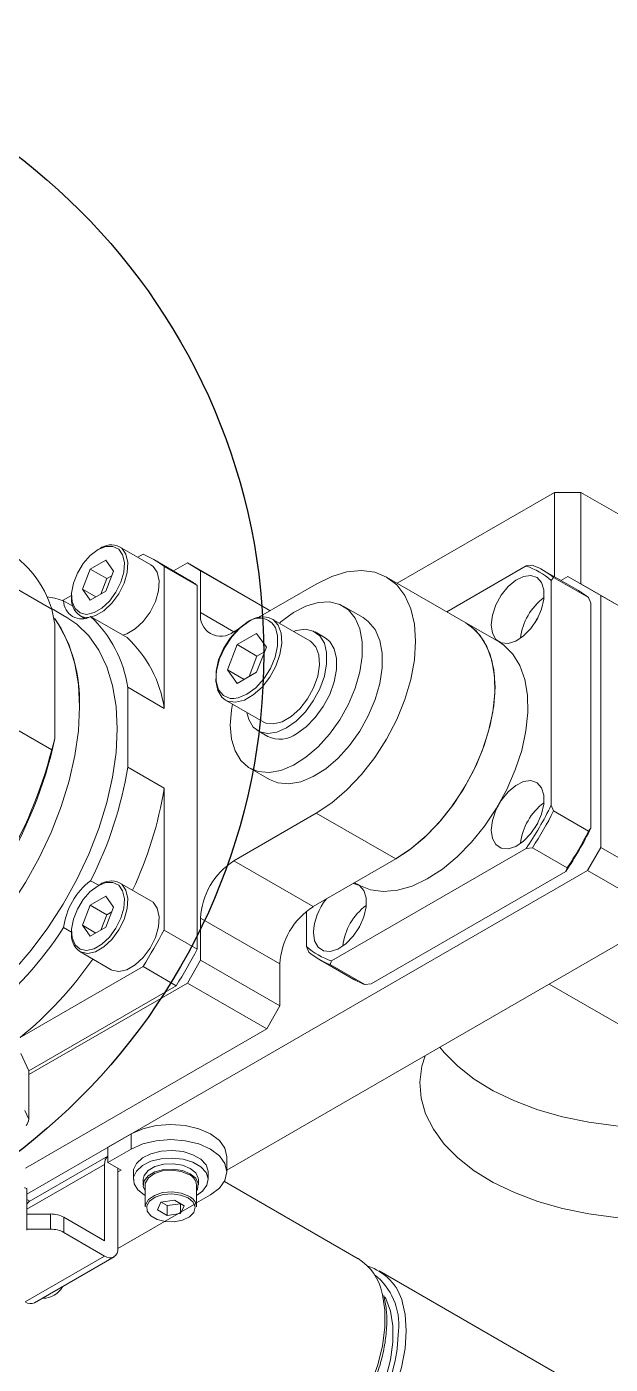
# Model space of a CAD drawing. Header units: millimetres. Extents: x 19 to 1665, y -46 to 1184.
# Drawn here: x 1308 to 1370.4, y 478.3 to 621.3 of the extents above; entities that cross this region are included whole.
import ezdxf

# ---------------------------------------------------------------- set-up
doc = ezdxf.new("R2010")
doc.units = ezdxf.units.MM
doc.header["$LTSCALE"] = 4
doc.layers.add('13', color=6, linetype='Continuous')

msp = doc.modelspace()

# ---------------------------------------------------------------- linework, layer by layer
at = {"color": 7, "linetype": 'Continuous', "lineweight": 18}
for p, q in [((1364.41, 571.49), (1347.59, 561.78)), ((1364.41, 562.46), (1364.41, 571.49)), ((1364.41, 571.49), (1367.24, 571.49)), ((1367.24, 571.49), (1367.24, 561.7)), ((1456.33, 520.06), (1367.24, 571.49)), ((1315.71, 565.42), (1315.8, 565.47)), ((1321.28, 563.74), (1317.92, 565.68)), ((1319.87, 564.56), (1320.44, 564.89)), ((1316.45, 564.25), (1314.79, 563.29)), ((1316.45, 564.25), (1317.29, 563.07)), ((1325.13, 562.26), (1321.6, 564.3)), ((1322.69, 563.58), (1322.69, 548.4)), ((1322.69, 563.58), (1326.23, 561.54)), ((1323.69, 563.09), (1325.17, 563.94)), ((1326.58, 563.12), (1325.17, 563.94)), ((1325.17, 563.94), (1333.65, 559.04)), ((1361.38, 563.62), (1352.89, 558.72)), ((1361.38, 563.62), (1362.04, 563.71)), ((1310.67, 559), (1304.31, 562.68)), ((1313.95, 561.14), (1314.79, 563.29)), ((1316.55, 562.27), (1314.79, 563.29)), ((1315.91, 560.6), (1316.55, 562.27)), ((1317.29, 563.07), (1316.45, 560.92)), ((1317.1, 562.58), (1316.55, 562.27)), ((1326.58, 563.12), (1326.58, 558.63)), ((1334.01, 558.84), (1326.58, 563.12)), ((1354.94, 557.54), (1346.45, 562.44)), ((1366.96, 560.99), (1363.23, 563.15)), ((1364.31, 562.4), (1364.06, 562.08)), ((1364.06, 538.04), (1364.06, 562.08)), ((1368.05, 560.24), (1364.31, 562.4)), ((1365.83, 562.51), (1365.08, 562.08)), ((1369.36, 560.47), (1365.83, 562.51)), ((1365.83, 562.51), (1374.31, 557.61)), ((1313.95, 561.14), (1314.79, 559.96)), ((1315.4, 560.31), (1313.95, 561.14)), ((1314.79, 559.96), (1316.45, 560.92)), ((1326.23, 522.66), (1326.23, 561.54)), ((1338.95, 561.69), (1332.73, 558.1)), ((1456.33, 510.26), (1367.24, 561.7)), ((1311.83, 559.92), (1312.79, 560.47)), ((1311.94, 559.88), (1312.93, 559.31)), ((1343.95, 558.11), (1341.83, 559.33)), ((1368.3, 559.63), (1368.05, 560.24)), ((1368.3, 535.59), (1368.3, 559.63)), ((1369.36, 533.52), (1369.36, 560.47)), ((1377.85, 555.57), (1369.36, 560.47)), ((1312.29, 558.13), (1310.65, 559.07)), ((1311.02, 557.39), (1310.67, 559)), ((1313.67, 558.32), (1314.2, 558.01)), ((1318.72, 555.97), (1314.83, 558.21)), ((1326.58, 558.63), (1330.12, 556.59)), ((1333.65, 559.04), (1334.01, 558.84)), ((1338.27, 555.61), (1334.24, 557.94)), ((1311.02, 557.39), (1311.02, 545.17)), ((1330.76, 556.96), (1330.12, 556.59)), ((1332.57, 556.41), (1330.49, 555.21)), ((1332.57, 556.41), (1333.61, 554.93)), ((1339.88, 555.95), (1338.82, 556.57)), ((1358.48, 555.5), (1354.94, 557.54)), ((1329.45, 552.53), (1330.49, 555.21)), ((1332.61, 553.98), (1330.49, 555.21)), ((1333.61, 554.93), (1332.57, 552.26)), ((1331.76, 551.79), (1332.61, 553.98)), ((1333.42, 554.45), (1332.61, 553.98)), ((1329.45, 552.53), (1330.49, 551.06)), ((1331.25, 551.5), (1329.45, 552.53)), ((1330.49, 551.06), (1332.57, 552.26)), ((1318.8, 550.65), (1318.8, 542.12)), ((1322.69, 548.4), (1318.8, 550.65)), ((1329.24, 549.28), (1333.27, 546.95)), ((1310.67, 543.97), (1304.31, 547.64)), ((1310.67, 543.97), (1311.02, 545.17)), ((1332.72, 546), (1333.78, 545.39)), ((1318.8, 542.12), (1322.69, 539.88)), ((1331.83, 542.01), (1333.96, 540.79)), ((1322.69, 539.88), (1322.69, 524.7)), ((1364.06, 538.04), (1364.31, 537.43)), ((1338.95, 537.2), (1330.12, 532.1)), ((1347.44, 532.3), (1338.95, 537.2)), ((1364.31, 537.43), (1368.05, 535.27)), ((1368.05, 535.27), (1368.3, 535.59)), ((1340.57, 521.39), (1361.38, 533.41)), ((1362.04, 533.5), (1361.38, 533.41)), ((1365.77, 531.34), (1362.04, 533.5)), ((1367.95, 531.07), (1369.36, 533.52)), ((1369.36, 533.52), (1377.85, 528.63)), ((1330.12, 532.1), (1338.6, 527.2)), ((1347.44, 532.3), (1338.6, 527.2)), ((1308, 496.47), (1367.95, 531.07)), ((1344.81, 518.94), (1365.63, 530.96)), ((1365.63, 530.96), (1365.77, 531.34)), ((1376.43, 526.18), (1367.95, 531.07)), ((1314.83, 529.97), (1315.69, 529.48)), ((1315.71, 529.49), (1315.8, 529.54)), ((1321.28, 527.82), (1317.92, 529.75)), ((1343.05, 529.76), (1343.48, 529.52)), ((1316.45, 528.32), (1314.79, 527.36)), ((1316.45, 528.32), (1317.29, 527.14)), ((1313.95, 525.21), (1314.79, 527.36)), ((1316.55, 526.34), (1314.79, 527.36)), ((1315.91, 524.67), (1316.55, 526.34)), ((1317.29, 527.14), (1316.45, 524.99)), ((1317.1, 526.66), (1316.55, 526.34)), ((1337.89, 526.71), (1337.89, 522.94)), ((1312.79, 524.47), (1311.94, 524.96)), ((1313.95, 525.21), (1314.79, 524.03)), ((1315.4, 524.38), (1313.95, 525.21)), ((1314.79, 524.03), (1316.45, 524.99)), ((1326.58, 525.97), (1326.58, 521.48)), ((1335.07, 521.07), (1326.58, 525.97)), ((1329.4, 499.02), (1376.43, 526.18)), ((1322.69, 524.7), (1326.23, 522.66)), ((1313.67, 522.39), (1317.03, 520.45)), ((1338.15, 522.32), (1337.89, 522.94)), ((1320.44, 520.79), (1307.29, 513.2)), ((1320.44, 520.79), (1323.97, 518.75)), ((1325.17, 519.03), (1326.58, 521.48)), ((1326.58, 521.48), (1335.07, 516.58)), ((1335.07, 521.07), (1335.07, 516.58)), ((1339.23, 521.58), (1342.96, 519.42)), ((1340.57, 521.39), (1340.42, 521.01)), ((1340.42, 521.01), (1344.15, 518.86)), ((1308.22, 509.66), (1323.97, 518.75)), ((1325.17, 519.03), (1308.24, 509.26)), ((1333.65, 514.13), (1325.17, 519.03)), ((1344.15, 518.86), (1344.81, 518.94)), ((1363.85, 518.91), (1393.05, 502.05)), ((1335.07, 516.58), (1333.65, 514.13)), ((1333.65, 514.13), (1307.86, 499.24)), ((1308.24, 509.63), (1307.37, 511.49)), ((1308.24, 509.63), (1308.24, 504.48)), ((1307.8, 505.42), (1308.24, 504.48)), ((1319.16, 502.91), (1316.68, 501.48)), ((1319.16, 501.28), (1319.16, 502.91)), ((1316.68, 500.52), (1308.26, 495.66)), ((1316.68, 501.48), (1316.68, 499.85)), ((1316.68, 499.85), (1319.16, 501.28)), ((1316.33, 499.64), (1308, 494.84)), ((1316.33, 499.64), (1316.33, 491.48)), ((1318.1, 499.03), (1316.68, 499.85)), ((1317.74, 499.23), (1317.74, 498.83)), ((1329.4, 498.83), (1329.4, 500.46)), ((1317.74, 498.83), (1318.1, 499.03)), ((1317.74, 498.83), (1317.74, 490.66)), ((1319.4, 498.83), (1319.4, 498.01)), ((1320.45, 498.01), (1320.45, 497.44)), ((1326.35, 497.44), (1326.35, 498.01)), ((1327.4, 498.01), (1327.4, 498.83)), ((1343.41, 489.56), (1329.13, 497.81)), ((1308, 492.6), (1308, 497.01)), ((1320.65, 497.44), (1320.65, 495.11)), ((1326.15, 495.11), (1326.15, 497.44)), ((1327.64, 496.38), (1326.15, 495.52)), ((1308, 495.88), (1308.32, 495.7)), ((1326.08, 495.47), (1317.74, 490.66)), ((1322.35, 495.59), (1321.97, 494.77)), ((1322.35, 495.59), (1323.78, 495.81)), ((1322.38, 495.6), (1323.02, 495.23)), ((1324.42, 495.44), (1323.02, 495.23)), ((1323.02, 495.23), (1323.02, 494.16)), ((1324.83, 495.21), (1323.78, 495.81)), ((1324.44, 495.43), (1324.44, 494.39)), ((1324.83, 495.21), (1324.44, 494.39)), ((1308, 494.33), (1310.55, 494.33)), ((1310.55, 492.7), (1310.55, 494.33)), ((1311.96, 494), (1311.96, 492.36)), ((1311.96, 494), (1316.33, 491.48)), ((1321.97, 494.77), (1323.02, 494.16)), ((1324.44, 494.39), (1323.02, 494.16)), ((1310.55, 492.7), (1308, 492.7)), ((1311.96, 492.36), (1316.33, 489.84)), ((1307.84, 484.95), (1316.33, 489.84)), ((1308.84, 484.85), (1317.33, 489.75)), ((1382.02, 467.28), (1345.67, 488.26))]:
    msp.add_line(p, q, dxfattribs=at)
at = {"color": 7, "linetype": 'Continuous', "lineweight": 18, "flags": 128}
for points in [[(1315.62, 565.37), (1314.79, 564.74), (1314.03, 563.88), (1313.41, 562.86), (1312.99, 561.78), (1312.8, 560.72), (1312.86, 559.79), (1313.17, 559.06), (1313.7, 558.6), (1314.39, 558.45), (1315.2, 558.63), (1316.04, 559.12), (1316.85, 559.87), (1317.54, 560.82), (1318.07, 561.88), (1318.38, 562.97), (1318.44, 563.98), (1318.25, 564.82), (1317.83, 565.42), (1317.21, 565.72), (1316.45, 565.71), (1315.62, 565.37)], [(1317.92, 565.68), (1318.15, 565.52), (1318.59, 564.88), (1318.79, 563.99), (1318.73, 562.92), (1318.4, 561.77), (1317.84, 560.64), (1317.1, 559.63), (1316.25, 558.83), (1315.35, 558.31), (1314.9, 558.17)], [(1318.26, 556.23), (1318.71, 556.37), (1319.6, 556.89), (1320.46, 557.69), (1321.2, 558.7), (1321.76, 559.83), (1322.09, 560.98), (1322.15, 562.05), (1321.95, 562.95), (1321.51, 563.58), (1321.28, 563.74)], [(1338.95, 537.2), (1340.61, 538.31), (1342.23, 539.69), (1343.77, 541.31), (1345.19, 543.14), (1346.45, 545.12), (1347.54, 547.2), (1348.41, 549.34), (1349.04, 551.49), (1349.43, 553.58), (1349.56, 555.57), (1349.43, 557.41), (1349.04, 559.05), (1348.41, 560.46), (1347.54, 561.6), (1346.45, 562.44), (1345.19, 562.95), (1343.77, 563.14), (1342.23, 562.99), (1340.61, 562.5), (1338.95, 561.69)], [(1357.65, 557.33), (1357.77, 556.44), (1358.14, 555.77), (1358.71, 555.39), (1359.44, 555.32), (1360.26, 555.58), (1361.11, 556.14), (1361.89, 556.95), (1362.55, 557.94), (1363.02, 559.02), (1363.27, 560.09), (1363.27, 561.06), (1363.02, 561.85), (1362.55, 562.38), (1361.89, 562.61), (1361.11, 562.51), (1360.26, 562.1), (1359.44, 561.41), (1358.71, 560.5), (1358.14, 559.45), (1357.77, 558.36), (1357.65, 557.33)], [(1311.94, 559.88), (1310.99, 560.17), (1310.14, 560.34)], [(1329.76, 546.59), (1329.89, 545.12), (1330.27, 543.85), (1330.89, 542.82), (1331.72, 542.08), (1332.73, 541.65), (1333.9, 541.55), (1335.17, 541.77), (1336.5, 542.32), (1337.84, 543.17), (1339.15, 544.29), (1340.37, 545.64), (1341.46, 547.17), (1342.39, 548.83), (1343.12, 550.56), (1343.62, 552.29), (1343.87, 553.96), (1343.87, 555.51), (1343.62, 556.89), (1343.12, 558.04), (1342.39, 558.93), (1341.46, 559.52), (1340.37, 559.78), (1339.15, 559.72), (1337.84, 559.33), (1336.5, 558.63), (1335.17, 557.64), (1335.07, 557.56)], [(1310.96, 558.03), (1311.69, 556.95), (1312.53, 555.17), (1313.15, 553.16), (1313.52, 550.94), (1313.64, 548.55), (1313.52, 546.01), (1313.15, 543.37), (1312.53, 540.65), (1311.69, 537.89), (1310.62, 535.14), (1309.34, 532.42), (1307.87, 529.78)], [(1317.67, 546.22), (1317.55, 548.61), (1317.18, 550.83), (1316.56, 552.84), (1315.72, 554.62), (1314.65, 556.14), (1313.37, 557.39), (1312.29, 558.13)], [(1334.24, 557.94), (1334.33, 557.89), (1334.88, 557.3), (1335.2, 556.44), (1335.27, 555.37), (1335.07, 554.17), (1334.63, 552.92), (1333.97, 551.73), (1333.15, 550.68), (1332.22, 549.84), (1331.26, 549.29), (1330.33, 549.05), (1329.51, 549.16), (1329.24, 549.28)], [(1333.96, 540.79), (1334.85, 540.43), (1336.02, 540.32), (1337.29, 540.55), (1338.62, 541.1), (1339.96, 541.95), (1341.27, 543.07), (1342.49, 544.42), (1343.59, 545.95), (1344.51, 547.61), (1345.24, 549.33), (1345.74, 551.06), (1345.99, 552.73), (1345.99, 554.29), (1345.74, 555.66), (1345.24, 556.82), (1344.51, 557.7), (1343.95, 558.11)], [(1362.33, 557.56), (1362.46, 557.82), (1362.61, 558.06)], [(1329.24, 549.28), (1328.85, 549.59), (1328.41, 550.32), (1328.22, 551.3), (1328.28, 552.44), (1328.6, 553.68), (1329.16, 554.91), (1329.91, 556.04), (1330.79, 556.99), (1331.74, 557.69)], [(1331.53, 557.57), (1330.59, 556.87), (1329.73, 555.92), (1329.02, 554.8), (1328.51, 553.58), (1328.24, 552.38), (1328.24, 551.29), (1328.51, 550.39), (1329.02, 549.77), (1329.73, 549.47), (1330.13, 549.44)], [(1330.13, 549.44), (1330.59, 549.51), (1331.53, 549.9), (1332.47, 550.59), (1333.33, 551.54), (1334.04, 552.67), (1334.55, 553.88), (1334.82, 555.09), (1334.82, 556.18), (1334.59, 557)], [(1336.53, 556.62), (1336.81, 556.72), (1337.78, 556.85), (1338.63, 556.66), (1339.32, 556.16), (1339.81, 555.38), (1340.05, 554.36), (1340.05, 553.16), (1339.81, 551.85), (1339.32, 550.5), (1338.63, 549.21), (1337.78, 548.03), (1336.81, 547.04), (1335.77, 546.3)], [(1347.44, 532.3), (1348.89, 533.25), (1350.48, 534.57), (1352, 536.12), (1353.4, 537.86), (1354.67, 539.76), (1355.77, 541.78), (1356.68, 543.86), (1357.36, 545.95), (1357.82, 548.02), (1358.03, 550), (1357.99, 551.85), (1357.71, 553.53), (1357.19, 555.01), (1356.43, 556.23), (1355.47, 557.19), (1354.94, 557.54)], [(1354.94, 557.54), (1354.94, 557.54), (1356.02, 556.7), (1356.89, 555.56), (1357.53, 554.16), (1357.92, 552.51), (1358.05, 550.67), (1357.92, 548.68), (1357.53, 546.59), (1356.89, 544.44), (1356.02, 542.3), (1354.94, 540.22), (1353.67, 538.24), (1352.26, 536.41), (1350.72, 534.79), (1349.1, 533.41), (1347.44, 532.3)], [(1333.27, 546.95), (1333.54, 546.83), (1334.36, 546.73), (1335.29, 546.96), (1336.25, 547.52), (1337.18, 548.35), (1338, 549.4), (1338.66, 550.6), (1339.1, 551.84), (1339.3, 553.04), (1339.23, 554.11), (1338.91, 554.97), (1338.36, 555.56), (1338.27, 555.61)], [(1339.88, 555.95), (1340.38, 555.55), (1340.87, 554.77), (1341.12, 553.74), (1341.12, 552.54), (1340.87, 551.23), (1340.38, 549.89), (1339.69, 548.59), (1338.84, 547.42), (1337.87, 546.43), (1336.83, 545.69)], [(1343.48, 529.52), (1343.5, 529.5), (1344.74, 529), (1346.12, 528.81), (1347.62, 528.95), (1349.19, 529.4), (1350.81, 530.16), (1352.43, 531.21), (1354.02, 532.53), (1355.53, 534.08), (1356.94, 535.82), (1358.21, 537.72), (1359.31, 539.74), (1360.21, 541.82), (1360.9, 543.91), (1361.36, 545.98), (1361.57, 547.96), (1361.53, 549.81), (1361.25, 551.49), (1360.72, 552.97), (1359.97, 554.19), (1359.01, 555.15), (1358.48, 555.5)], [(1313.64, 548.55), (1313.52, 546.01), (1313.15, 543.37), (1312.53, 540.65), (1311.69, 537.89), (1310.62, 535.14), (1309.34, 532.42), (1307.87, 529.78), (1306.23, 527.24), (1304.45, 524.86), (1302.54, 522.65), (1300.53, 520.64), (1298.45, 518.87), (1296.32, 517.36), (1294.19, 516.12), (1292.06, 515.18), (1289.98, 514.55), (1287.97, 514.24), (1286.06, 514.24), (1284.28, 514.57), (1282.64, 515.21), (1282.26, 515.42)], [(1330, 548.84), (1329.89, 548.21), (1329.76, 546.59)], [(1335.77, 546.3), (1334.74, 545.85), (1333.77, 545.72), (1332.91, 545.9), (1332.22, 546.4), (1331.74, 547.19), (1331.53, 547.96)], [(1286.29, 513.09), (1286.67, 512.88), (1288.31, 512.24), (1290.09, 511.92), (1292, 511.91), (1294.01, 512.23), (1296.09, 512.86), (1298.22, 513.8), (1300.36, 515.03), (1302.48, 516.54), (1304.56, 518.31), (1306.57, 520.32), (1308.48, 522.53), (1310.26, 524.92), (1311.9, 527.45), (1313.37, 530.09), (1314.65, 532.81), (1315.72, 535.56), (1316.56, 538.32), (1317.18, 541.04), (1317.55, 543.69), (1317.67, 546.22)], [(1357.65, 535.39), (1357.77, 534.5), (1358.14, 533.83), (1358.71, 533.45), (1359.44, 533.38), (1360.26, 533.64), (1361.11, 534.2), (1361.89, 535.01), (1362.55, 536), (1363.02, 537.08), (1363.27, 538.15), (1363.27, 539.12), (1363.02, 539.91), (1362.55, 540.44), (1361.89, 540.67), (1361.11, 540.57), (1360.26, 540.16), (1359.44, 539.46), (1358.71, 538.56), (1358.14, 537.51), (1357.77, 536.42), (1357.65, 535.39)], [(1362.33, 535.62), (1362.46, 535.87), (1362.61, 536.11)], [(1315.62, 529.44), (1314.79, 528.82), (1314.03, 527.95), (1313.41, 526.94), (1312.99, 525.85), (1312.8, 524.79), (1312.86, 523.86), (1313.17, 523.13), (1313.7, 522.67), (1314.39, 522.52), (1315.2, 522.7), (1316.04, 523.19), (1316.85, 523.94), (1317.54, 524.89), (1318.07, 525.96), (1318.38, 527.04), (1318.44, 528.05), (1318.25, 528.89), (1317.83, 529.49), (1317.21, 529.79), (1316.45, 529.78), (1315.62, 529.44)], [(1317.92, 529.75), (1318.15, 529.59), (1318.59, 528.96), (1318.79, 528.06), (1318.73, 526.99), (1318.4, 525.84), (1317.84, 524.71), (1317.1, 523.7), (1316.25, 522.9), (1315.35, 522.38), (1314.49, 522.19), (1313.75, 522.35), (1313.67, 522.39)], [(1338.65, 524.42), (1338.77, 523.53), (1339.14, 522.86), (1339.71, 522.48), (1340.44, 522.42), (1341.26, 522.67), (1342.11, 523.23), (1342.89, 524.04), (1343.55, 525.03), (1344.02, 526.11), (1344.27, 527.18), (1344.27, 528.15), (1344.02, 528.94), (1343.55, 529.47), (1342.93, 529.69)], [(1317.03, 520.45), (1317.11, 520.41), (1317.85, 520.26), (1318.71, 520.44), (1319.6, 520.96), (1320.46, 521.76), (1321.2, 522.77), (1321.76, 523.9), (1322.09, 525.05), (1322.15, 526.12), (1321.95, 527.02), (1321.51, 527.66), (1321.28, 527.82)], [(1343.33, 524.66), (1343.46, 524.91), (1343.61, 525.15)], [(1352.16, 512.17), (1352.61, 511.62), (1354.08, 510.13), (1355.84, 508.76), (1357.87, 507.52), (1360.14, 506.42), (1362.62, 505.49), (1365.28, 504.73), (1368.07, 504.16), (1370.96, 503.78), (1373.91, 503.6), (1376.87, 503.63), (1379.8, 503.85), (1382.67, 504.28), (1385.43, 504.9), (1387.22, 505.42)], [(1350.57, 511.25), (1350.24, 510.14), (1350.02, 508.43), (1350.15, 506.73), (1350.63, 505.04), (1351.46, 503.4), (1352.61, 501.82), (1354.08, 500.34), (1355.84, 498.96), (1357.87, 497.72), (1360.14, 496.62), (1362.62, 495.69), (1365.28, 494.93), (1368.07, 494.36), (1370.96, 493.98), (1373.91, 493.8), (1376.87, 493.83), (1379.8, 494.06), (1382.67, 494.48), (1385.43, 495.1), (1388.05, 495.9), (1390.48, 496.88), (1392.7, 498.02)], [(1319.16, 502.91), (1320.4, 503.46), (1321.85, 503.81), (1323.4, 503.92), (1324.95, 503.81), (1326.4, 503.46), (1327.64, 502.91), (1328.59, 502.19), (1329.19, 501.36), (1329.4, 500.46)], [(1319.16, 501.28), (1320.4, 501.83), (1321.85, 502.17), (1323.4, 502.29), (1324.95, 502.17), (1326.4, 501.83), (1327.64, 501.28), (1328.59, 500.56), (1329.19, 499.72), (1329.4, 498.83), (1329.19, 497.93), (1328.59, 497.09), (1327.64, 496.38)], [(1319.4, 498.83), (1319.42, 499.08), (1319.73, 499.75), (1320.37, 500.33), (1321.27, 500.78), (1322.36, 501.06), (1323.55, 501.13), (1324.72, 501.01), (1325.77, 500.68), (1326.62, 500.2), (1327.17, 499.59), (1327.4, 498.91), (1327.4, 498.83)], [(1320.65, 496.33), (1320.57, 496.38), (1319.86, 496.93), (1319.47, 497.58), (1319.42, 498.27), (1319.73, 498.93), (1320.37, 499.52), (1321.27, 499.97), (1322.36, 500.24), (1323.55, 500.32), (1324.72, 500.19), (1325.77, 499.87), (1326.62, 499.38), (1327.17, 498.77), (1327.4, 498.1), (1327.26, 497.41), (1326.79, 496.78), (1326.15, 496.33)], [(1320.45, 498.01), (1320.55, 498.45), (1320.98, 498.99), (1321.71, 499.4), (1322.64, 499.65), (1323.66, 499.71), (1324.65, 499.55), (1325.48, 499.21), (1326.07, 498.73), (1326.34, 498.16), (1326.35, 498.01)], [(1320.65, 496.82), (1320.46, 497.29), (1320.55, 497.88), (1320.98, 498.42), (1321.71, 498.83), (1322.64, 499.08), (1323.66, 499.13), (1324.65, 498.98), (1325.48, 498.64), (1326.07, 498.16), (1326.34, 497.59), (1326.25, 497), (1326.15, 496.82)], [(1325.34, 498.56), (1324.51, 498.89), (1323.53, 499.02), (1322.52, 498.94), (1321.64, 498.66), (1321, 498.21), (1320.68, 497.66), (1320.65, 497.44)], [(1307.75, 497.12), (1307.83, 497.12), (1307.9, 497.11), (1307.96, 497.08), (1308, 497.04), (1308, 497.01)], [(1320.65, 495.11), (1320.68, 495.33), (1321, 495.88), (1321.64, 496.33), (1322.52, 496.62), (1323.53, 496.7), (1324.51, 496.56), (1325.34, 496.23)], [(1325.24, 496.05), (1324.45, 496.36), (1323.52, 496.49), (1322.57, 496.41), (1321.74, 496.14), (1321.13, 495.72), (1320.82, 495.2), (1320.87, 494.64), (1321.25, 494.14), (1321.93, 493.75), (1322.8, 493.53), (1323.76, 493.5), (1324.66, 493.68), (1325.4, 494.03), (1325.86, 494.51), (1326, 495.06), (1325.78, 495.59), (1325.24, 496.05)], [(1308, 495.41), (1308.08, 495.51), (1308.26, 495.66), (1308.26, 495.66)], [(1333.77, 464.9), (1334.93, 464.91), (1336.37, 465.24), (1337.87, 465.88), (1339.38, 466.83), (1340.86, 468.05), (1342.26, 469.51), (1343.55, 471.16), (1344.68, 472.97), (1345.63, 474.88), (1346.37, 476.83), (1346.87, 478.76), (1347.13, 480.63), (1347.13, 482.38), (1346.87, 483.95), (1346.37, 485.3), (1346.29, 485.45)], [(1333.88, 464.93), (1335.22, 465.4), (1336.81, 466.25), (1338.39, 467.38), (1339.92, 468.78), (1341.36, 470.4), (1342.67, 472.2), (1343.82, 474.14), (1344.78, 476.16), (1345.52, 478.22), (1346.02, 480.25), (1346.28, 482.22), (1346.28, 484.06), (1346.02, 485.72), (1346, 485.82)], [(1348.17, 484.84), (1348.44, 483.61), (1348.57, 481.85)], [(1348.57, 481.85), (1348.44, 479.94), (1348.06, 477.93), (1347.44, 475.88), (1346.59, 473.83), (1345.53, 471.85), (1344.3, 469.97), (1342.92, 468.26), (1341.43, 466.74), (1339.87, 465.47), (1338.27, 464.48), (1336.69, 463.79), (1336.24, 463.65)], [(1347.54, 479.63), (1347.59, 479.97), (1347.72, 481.85)]]:
    msp.add_lwpolyline(points, dxfattribs=at)
at = {"color": 7, "linetype": 'Continuous', "lineweight": 18}
for centre, radius, start, end in [((1299.76, 555.64), 11.42, 17.128, 58.5101), ((1317.04, 563.8), 2.08, 64.8242, 126.4863), ((1315.58, 553.88), 12.03, 53.7823, 66.2069), ((1358.83, 556.1), 7.94, 48.7785, 71.2107), ((1359.21, 556.18), 8.04, 50.6132, 69.3761), ((1319.11, 551.83), 12.04, 53.7836, 59.9994), ((1362.93, 554.01), 8.06, 50.6176, 59.9913), ((1313.88, 559.9), 1.94, 180.46, 299.5292), ((1314.97, 560.09), 2.19, 172.602, 233.8129), ((1367, 555.2), 6.26, 126.3279, 173.6775), ((1297.92, 549.24), 15.73, 357.4831, 33.7693), ((1314.45, 559.73), 1.61, 241.0519, 276.1455), ((1306.18, 548.84), 12.75, 8.1331, 47.2642), ((1328.74, 558.28), 2.18, 170.786, 309.2033), ((1332.83, 556.04), 2.01, 28.6669, 130.244), ((1333.2, 555.68), 2.49, 65.381, 125.9294), ((1310.07, 546.6), 12.75, 8.1331, 47.2642), ((1266.14, 554.94), 45.93, 328.2537, 347.7181), ((1335.06, 548.06), 2.96, 244.4571, 306.8534), ((1264.81, 555.68), 47.33, 328.9677, 345.6769), ((1277.68, 548.84), 41.67, 333.0789, 350.72), ((1281.97, 546.5), 41.26, 334.8309, 350.7616), ((1367, 533.26), 6.26, 126.3279, 173.6775), ((1327.43, 556.1), 40.84, 326.2449, 333.7551), ((1327.3, 556.18), 41.49, 326.8632, 333.1368), ((1331.67, 553.65), 40.84, 326.2449, 333.7551), ((1331.03, 554.02), 41.49, 326.8632, 333.1368), ((1334.26, 525.62), 7.68, 122.6055, 177.3945), ((1319.44, 523.97), 7.57, 127.5079, 172.4921), ((1317.04, 527.87), 2.08, 64.8242, 126.4863), ((1344.83, 524.12), 6.19, 140.9163, 177.1839), ((1342.74, 520.72), 7.68, 122.6055, 177.3945), ((1348, 522.29), 6.26, 126.3279, 173.6775), ((1277.02, 547.7), 41.67, 309.2789, 326.9213), ((1314.97, 524.16), 2.19, 172.602, 233.8129), ((1267.64, 553.88), 62.3, 327.9263, 332.0737), ((1271.18, 551.83), 62.3, 327.9263, 332.0737), ((1343.13, 528.91), 7.94, 228.7785, 251.2107), ((1343.25, 528.54), 8.04, 230.6132, 249.3761), ((1281.2, 545.16), 41.26, 309.2373, 325.1684), ((1347, 526.41), 8.06, 240.0192, 249.3666), ((1306.41, 504.8), 1.85, 326.6147, 350.2183), ((1317.36, 499.74), 1.04, 130.8927, 185.153), ((1324.86, 497.36), 1.29, 3.392, 67.9281), ((1324.86, 495.03), 1.29, 3.392, 67.9281), ((1310.61, 491.45), 2.89, 61.9598, 91.1441), ((1310.61, 489.82), 2.89, 61.9598, 91.1441), ((1316.88, 490.52), 0.873, 230.7967, 9.214), ((1340.39, 484.71), 5.72, 11.2487, 58.0998), ((1342.85, 483.5), 5.49, 14.1382, 73.0523), ((1341.05, 482.55), 6.71, 354.0195, 52.4102), ((1309.81, 487.6), 2.26, 267.3336, 332.661), ((1308.43, 485.76), 1.01, 234.3824, 294.3071), ((1327.2, 482.87), 20.6, 300.3993, 350.9623)]:
    msp.add_arc(centre, radius, start, end, dxfattribs=at)
msp.add_open_spline([(1343.9, 473.81), (1344.1, 474.15), (1344.63, 475.11), (1345.31, 476.76), (1345.93, 478.69), (1346.33, 480.59), (1346.51, 482.43), (1346.48, 484.13), (1346.26, 485.13), (1346.16, 485.61)], degree=3, knots=[0, 0, 0, 0, 0.086436, 0.239937, 0.393564, 0.54741, 0.701559, 0.856054, 1, 1, 1, 1], dxfattribs=at)
at = {"layer": '13'}
msp.add_circle((1266.26, 554.19), 67.08, dxfattribs=at)

doc.saveas('drawing.dxf')
